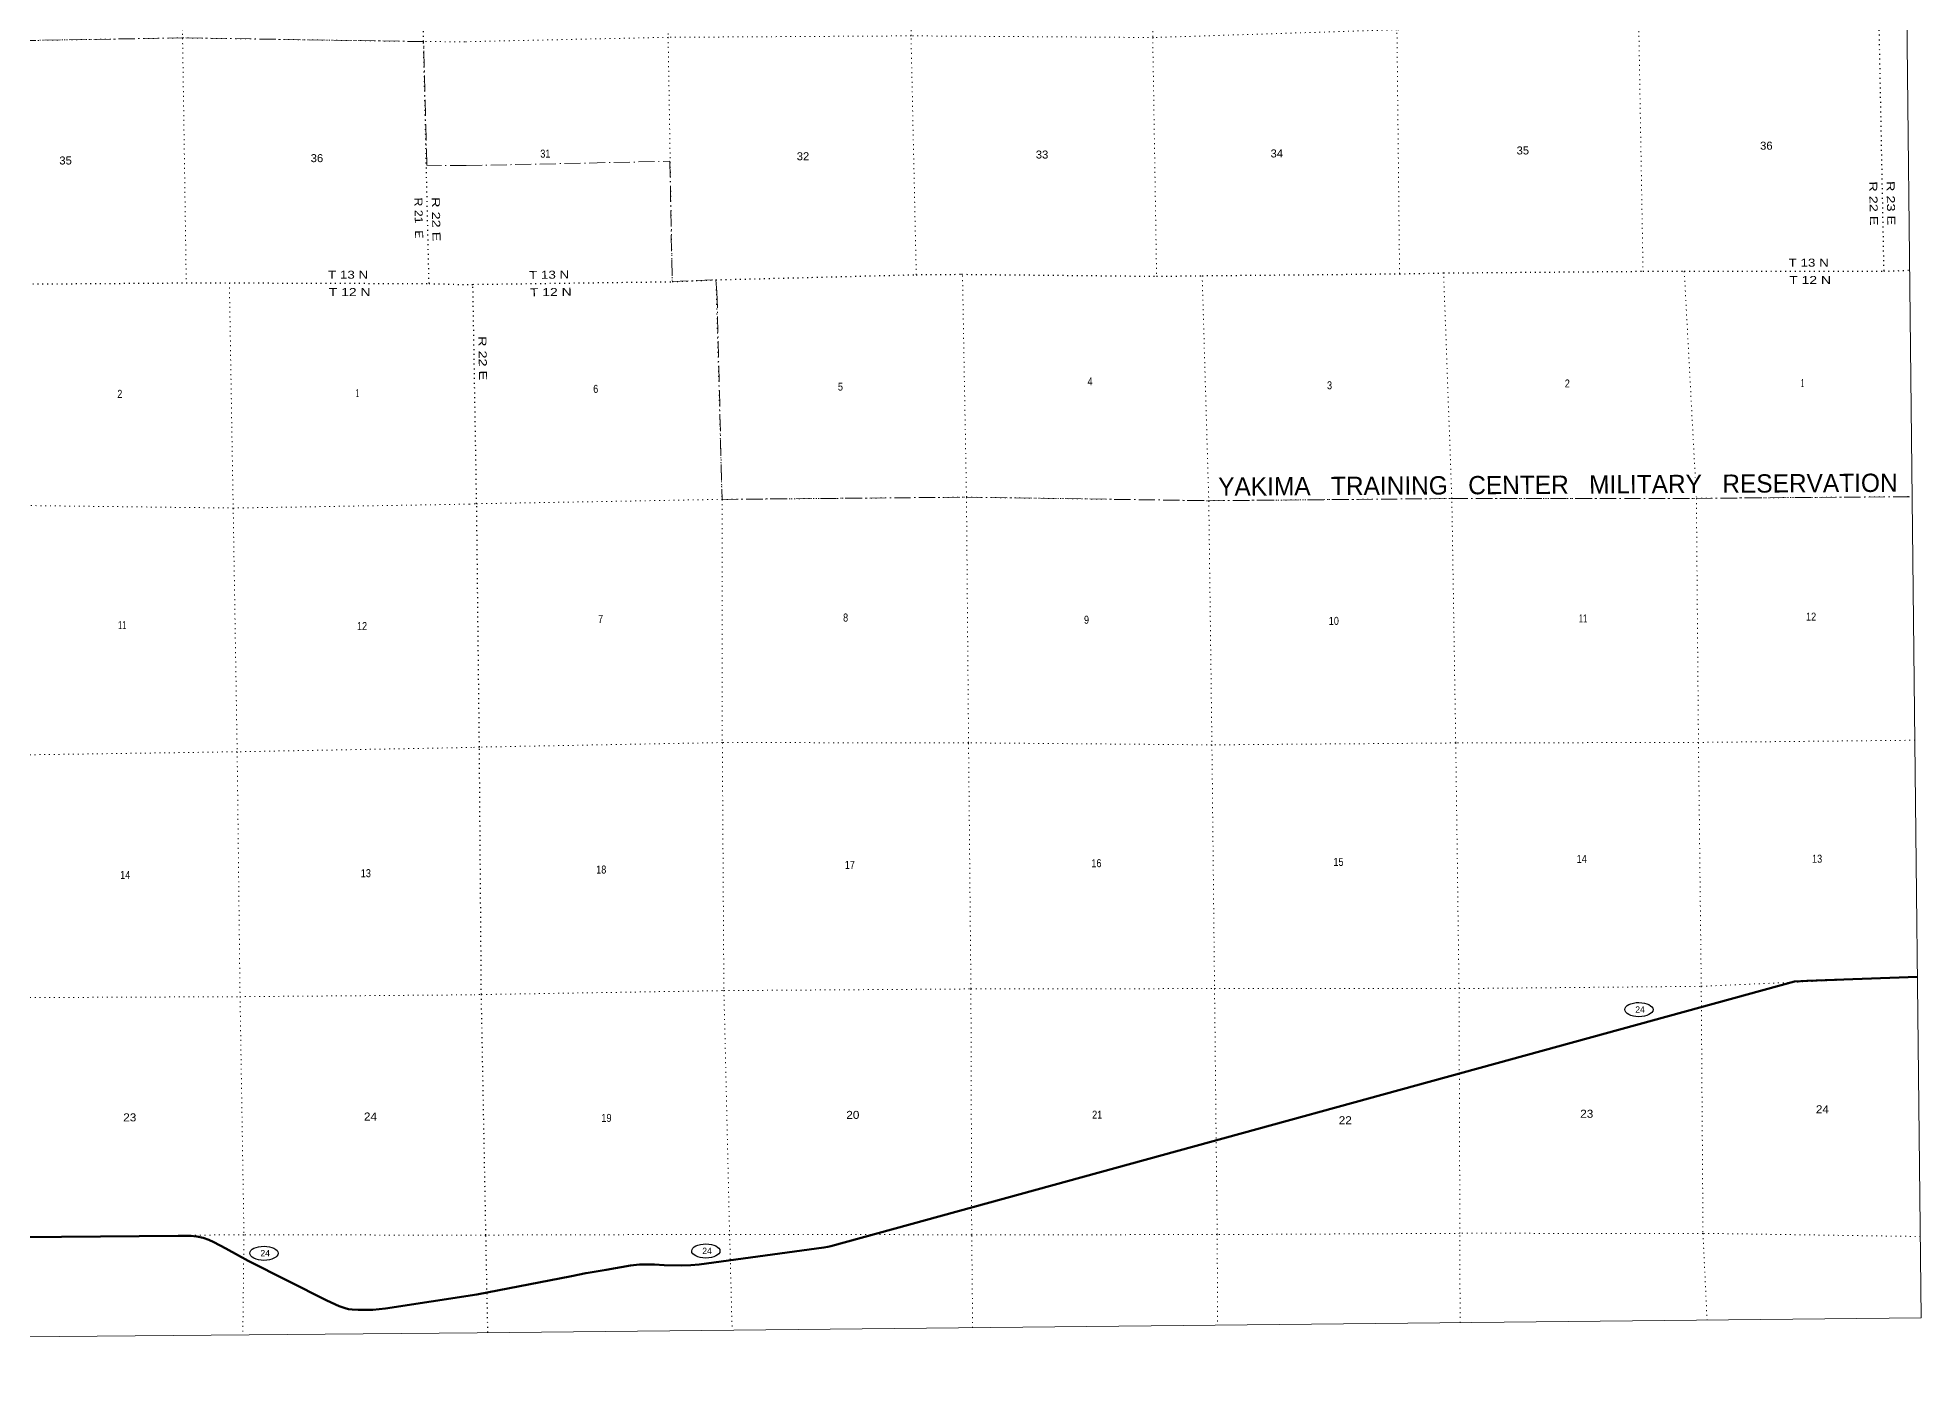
# Model space of a CAD drawing. Header units: feet. Extents: x -6 to 252658, y -374658 to -170635.
# Drawn here: x 211463 to 252658, y -366365 to -336976 of the extents above; entities that cross this region are included whole.
import ezdxf
from ezdxf.enums import TextEntityAlignment as Align

# ---------------------------------------------------------------- set-up
doc = ezdxf.new("R2010")
doc.units = ezdxf.units.FT
doc.header["$LTSCALE"] = 70
doc.linetypes.add('DOT_DASHED', pattern=[7.7, 5, -1.2, 0.3, -1.2])
doc.linetypes.add('DOTTED', pattern=[1.5, 0.3, -1.2])
for name, color, linetype, lineweight in [('17', 7, 'Continuous', 25), ('23', 7, 'Continuous', 70), ('4', 7, 'Continuous', 13), ('44', 7, 'DOT_DASHED', 13), ('6', 7, 'DOTTED', 25), ('7', 7, 'DOTTED', 13)]:
    doc.layers.add(name, color=color, linetype=linetype, lineweight=lineweight)

msp = doc.modelspace()

# ---------------------------------------------------------------- linework, layer by layer
at = {"layer": '17'}
for centre in [(246480.61, -358234.43), (216412.25, -363564.33), (226075.93, -363513.65)]:
    msp.add_ellipse(centre, major_axis=(309.24, -1), ratio=0.500121, dxfattribs=at)
at = {"layer": '23'}
for points in [[(252575.94, -357515.96), (250153.06, -357608.26), (249881.89, -357617.31), (228809.65, -363411.42), (228743.32, -363423.81), (228656.74, -363438.42), (225930.3, -363813.03)], [(204865.71, -362868.43), (204984, -362953.91), (205140.78, -363058.85), (205233.59, -363109.16), (205305.55, -363140.66), (205373, -363163.16), (205453.95, -363185.66), (205624.85, -363219.41), (205811.48, -363244.16), (206020.45, -363256.88), (214532.76, -363180.26)], [(214532.76, -363180.26), (214805.88, -363183.42), (214945.29, -363196.92), (215082.14, -363226.78), (215206.13, -363266.67), (215314.06, -363320.67), (215577.3, -363462.58), (216068.47, -363726.79), (217787.37, -364600.06)], [(223456.45, -363998.36), (223452.67, -363998.11), (223137.69, -364061.78), (221068.75, -364462.54)], [(223456.45, -363998.36), (223898.15, -363923.81), (224429.98, -363831.69), (224628.34, -363810.78), (224781.24, -363806.28), (224952.14, -363806.28), (225167.8, -363823.75), (225536.79, -363828.78), (225748.16, -363824.28), (225930.3, -363813.03)], [(217787.37, -364600.06), (218057.96, -364721.94), (218185.53, -364767.42), (218259.73, -364783.17), (218338.21, -364793.28), (218473.35, -364798.92), (218628.5, -364803.42), (218794.9, -364798.92), (219071.86, -364771.32), (221068.75, -364462.54)]]:
    msp.add_lwpolyline(points, dxfattribs=at)
at = {"layer": '4'}
msp.add_lwpolyline([(0, -183308.59), (31331.08, -183287.03), (62662.1, -183222.4), (93993, -183114.66), (125323.73, -182963.82), (156654.22, -182769.89), (187984.4, -182532.85), (219314.24, -182252.73), (250643.68, -181929.51), (252658.04, -364975.08), (221076.83, -365300.9), (189495.2, -365583.27), (157911.89, -365844.7), (126330.92, -366017.71), (94748.41, -366169.75), (63165.7, -366278.36), (31582.88, -366343.53), (0, -366365.25)], close=True, dxfattribs=at)
at = {"layer": '44'}
for points in [[(220831.02, -339774.76), (219972.32, -339766.16), (219902.94, -337062.19), (219902.94, -337062.19), (214656.25, -336979.98), (204031.89, -337160.59), (189262.22, -337354.69)], [(220831.02, -339774.76), (225288.85, -339679.46), (225340.34, -342312.5), (226297.04, -342271.84), (226319.22, -342536.98), (226429.56, -347074.9), (231775.54, -347026.75), (237074.47, -347103.65), (242390.29, -347055.7)], [(242390.29, -347055.7), (247738.7, -347051.8), (252460.21, -347015.55)]]:
    msp.add_lwpolyline(points, dxfattribs=at)
at = {"layer": '6'}
for points in [[(251897.46, -319239.22), (251901.05, -320658.31), (251871.38, -326160.52), (251767, -331419.82), (251729.16, -336698.79), (251835.1, -342083.41)], [(220021.8, -342354.08), (219902.94, -337062.19), (219901.9, -331658.26), (219874.09, -326381.56), (219821.05, -321022.51), (219823.2, -319569.38)], [(220856.08, -342376.92), (220981.08, -342371.08), (225340.34, -342312.5), (226297.04, -342271.84), (230677.27, -342159.8), (231668.46, -342151.1), (235933.57, -342194.74), (236930.75, -342181.98), (241247.32, -342140.78), (242210.26, -342122.21), (246571.11, -342084.73), (247473.91, -342084.67), (251835.1, -342083.41), (252405.89, -342063.1)], [(189306.34, -342700.3), (189624.17, -342691.2), (193513.1, -342662.76), (194518.61, -342702.14), (198807.53, -342627.68), (199834.39, -342604.43), (204116.7, -342485.71), (205085.49, -342489.17), (209428.18, -342367.9), (210409.03, -342369.23), (214712.62, -342338.94), (215655.18, -342338.6), (220021.8, -342354.08), (220856.08, -342376.92)], [(221308.53, -365298.66), (221265.81, -363165.61), (221166.36, -357905.38), (221123.43, -352492.55), (221063.55, -347170.15), (220981.08, -342371.08)]]:
    msp.add_lwpolyline(points, dxfattribs=at)
at = {"layer": '7'}
msp.add_line((247473.91, -342084.67), (247714.66, -346600.81), dxfattribs=at)
for points in [[(214465.05, -319620.16), (214510.09, -321025.52), (214603.85, -326418.44), (214588.72, -331645.17), (214632.32, -336988.57), (214712.62, -342338.94)], [(225304.62, -319516.14), (225309.45, -321063.07), (225342.37, -326381.8), (225304.28, -331634.61), (225250.87, -336968), (225340.34, -342312.5)], [(230677.27, -342159.8), (230562.85, -336938.19), (230548.37, -331655.55), (230612.12, -326352.27), (230603.77, -321079.65), (230633.3, -319463.12)], [(235995.22, -319408.53), (235986.23, -321061.43), (235883.86, -326320.72), (235843.86, -331583.6), (235849.3, -336972.92), (235933.57, -342194.74)], [(241247.32, -342140.78), (241190.08, -336802.1), (241118.81, -331467.54), (241225.03, -326190.12), (241242.53, -320887.15), (241258.64, -319353.71)], [(246565.81, -319297.22), (246559.9, -320790.91), (246508.51, -326124.29), (246470.71, -331407.28), (246479.52, -336728.18), (246571.11, -342084.73)], [(252346.72, -336686.16), (251729.16, -336698.79), (246481.53, -336728.17), (241190.08, -336802.1), (235863.37, -336972.83), (230566.85, -336936.15), (225250.87, -336968), (220804.93, -337064.29)], [(220804.93, -337064.29), (219902.94, -337062.19), (214635.71, -336980.66), (209285.72, -337072.25), (204024.82, -337160.36), (198746.64, -337230), (193402.41, -337300.84), (189262.22, -337354.69)], [(226297.04, -342271.84), (226429.56, -347074.9), (226436.34, -352393.8), (226470.21, -357811.09), (226595.82, -363151.32), (226650.44, -365246.55)], [(231910.99, -365194.01), (231890.07, -363159.85), (231872.67, -357782.68), (231821.05, -352399.71), (231775.54, -347026.75), (231688.59, -342152.98)], [(236930.75, -342181.98), (237074.47, -347103.65), (237143.79, -352444.26), (237200.95, -357774.89), (237258.49, -363145.75), (237268.43, -365139.27)], [(242570.18, -365083.86), (242566.56, -363128.03), (242547.39, -357775.02), (242475.75, -352402.24), (242390.29, -347055.7), (242210.26, -342122.21)], [(215655.18, -342338.6), (215738.88, -347264.35), (215825.8, -352594.9), (215888.88, -357951.84), (215974.18, -363157.53), (215949.54, -365349.69)], [(189346.12, -347520.71), (189626.57, -347543.32), (194710.37, -347417.46), (199905.4, -347326.86), (205177.52, -347279.89), (210473.39, -347200.48), (215738.88, -347264.35), (220902.33, -347178.94)], [(220902.33, -347178.94), (221063.55, -347170.15), (226429.56, -347074.9), (231775.54, -347026.75), (237074.47, -347103.65), (242390.29, -347055.7), (247738.7, -347051.8), (252460.37, -347013.92)], [(247736.39, -347008.51), (247738.7, -347051.8), (247783.88, -352390.56), (247845.1, -357725.18), (247882.84, -363128.37), (247971.89, -365026.16)], [(220953.57, -352500.64), (215825.8, -352594.9), (210523.86, -352672.34), (205285.74, -352700.89), (199985.06, -352719.91), (194754.89, -352740.33), (189568.3, -352855.99), (189390.15, -352854.56)], [(252519.01, -352342.63), (247783.88, -352390.56), (242475.75, -352402.24), (237143.79, -352444.26), (231821.05, -352399.71), (226436.34, -352393.8), (221123.43, -352492.55), (220953.57, -352500.64)], [(221005.66, -357910.46), (221166.36, -357905.38), (226468.27, -357819.15), (231872.67, -357782.68), (237200.95, -357774.89), (242549.4, -357775), (247845.1, -357725.18), (252575.94, -357515.96)], [(189434.08, -358178.12), (189615.15, -358173.99), (194819.83, -358085.17), (200071.71, -358030.33), (205297.98, -358020.02), (210560.06, -357975.15), (215886.87, -357951.86), (221005.66, -357910.46)], [(221056.3, -363170.39), (215974.18, -363157.53), (210681, -363214.08), (205345.62, -363272.37), (200107.71, -363317.02), (194789.45, -363378.5), (189477.98, -363497.38)], [(252638.47, -363198.09), (247882.84, -363128.37), (242566.56, -363128.03), (237258.59, -363155.81), (231890.07, -363159.85), (226595.82, -363151.32), (221265.81, -363165.61), (221056.3, -363170.39)]]:
    msp.add_lwpolyline(points, dxfattribs=at)

# ---------------------------------------------------------------- texts
at = {"layer": '17'}
for p in [(246506.66, -358302.74), (216438.3, -363632.64), (226101.98, -363581.96)]:
    msp.add_text('24', height=140, dxfattribs=at).set_placement(p, align=Align.CENTER)
at = {"layer": '44'}
msp.add_text('YAKIMA   TRAINING   CENTER   MILITARY   RESERVATION', height=400, rotation=0.337, dxfattribs=at).set_placement((237280.94, -346996.32))
at = {"layer": '6'}
for s, rotation, width, p in [('R 22 E', 271.127, 1.35, (251517.07, -340120.14)), ('R 23 E', 271.127, 1.35, (251896.35, -340112.94)), ('R 21  E', 271.287, 1.15, (219700.19, -340474.57)), ('R 22 E', 271.287, 1.35, (220079.44, -340466.96)), ('T 13 N', 0.017, 1.25, (249755.57, -341984.01)), ('T 13 N', 359.797, 1.25, (217812.75, -342246.25)), ('T 13 N', 0.77, 1.25, (222210.79, -342254.55)), ('T 12 N', 0.017, 1.3, (249769.24, -342363.52)), ('T 12 N', 359.797, 1.3, (217829.51, -342625.86)), ('T 12 N', 0.77, 1.3, (222229.75, -342633.54)), ('R 22 E', 270.985, 1.35, (221100.57, -343504.49))]:
    msp.add_text(s, height=175, rotation=rotation, dxfattribs=dict(at, width=width)).set_placement(p)
at = {"layer": '7'}
for s, width, p in [('31', 0.85, (222454.83, -339599.8)), ('33', 1.05, (233291.98, -339619.6)), ('34', 1.05, (238425.37, -339595.11)), ('35', 1.05, (243806.45, -339529.97)), ('36', 1.05, (249131.82, -339425.5)), ('35', 1.05, (211937.06, -339749.66)), ('36', 1.05, (217433.74, -339698.38)), ('32', 1.05, (228063.58, -339656.8)), ('2', 0.85, (213204.35, -344853.89)), ('1', 0.4, (218420.47, -344837.63)), ('6', 0.85, (223612.34, -344744.24)), ('5', 0.85, (228964.35, -344696.05)), ('4', 0.85, (234424.3, -344580.75)), ('3', 0.85, (239660.97, -344666.11)), ('2', 0.85, (244860.26, -344627)), ('1', 0.4, (250027.66, -344618.28)), ('11', 0.65, (213219, -349911.91)), ('7', 0.85, (223718.92, -349776.8)), ('8', 0.85, (229077.14, -349746.68)), ('9', 0.85, (234345.35, -349795.14)), ('10', 0.85, (239699.48, -349819.73)), ('11', 0.65, (245168.93, -349766.83)), ('12', 0.85, (250136.99, -349727.27)), ('12', 0.85, (218445.95, -349933.07)), ('18', 0.85, (223677.74, -355258.08)), ('17', 0.85, (229115.04, -355155.62)), ('16', 0.85, (234507.28, -355119.51)), ('15', 0.85, (239801.18, -355091.83)), ('14', 0.85, (245120.85, -355025.75)), ('13', 0.85, (250268.31, -355021.58)), ('14', 0.85, (213267.61, -355374.99)), ('13', 0.85, (218529.79, -355338.17)), ('20', 1.1, (229147.22, -360624.87)), ('21', 0.85, (234523.7, -360620.16)), ('23', 1.1, (245198.04, -360600.1)), ('24', 1.1, (250351.56, -360501.96)), ('23', 1.1, (213334.05, -360679.53)), ('24', 1.1, (218598.48, -360660.83)), ('19', 0.85, (223791.66, -360690.86)), ('22', 1.1, (239917.16, -360741.99))]:
    msp.add_text(s, height=175, dxfattribs=dict(at, width=width)).set_placement(p)

doc.saveas('drawing.dxf')
